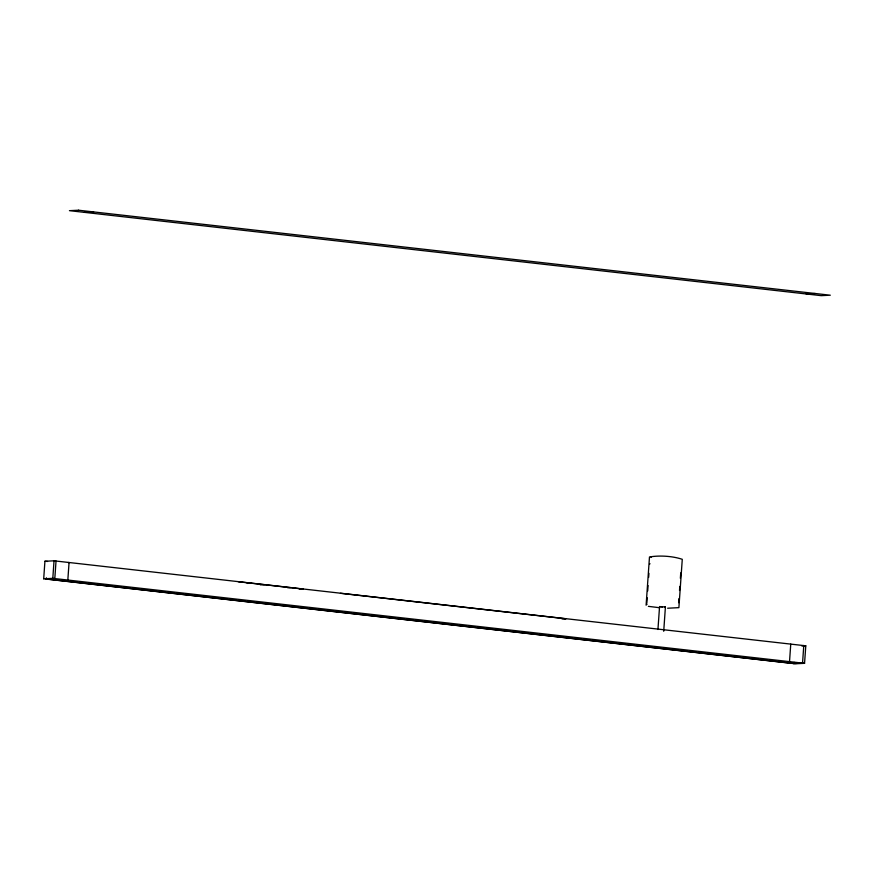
<?xml version="1.0" encoding="UTF-8"?>
<svg xmlns="http://www.w3.org/2000/svg" width="874" height="874" viewBox="0 0 874 874"><rect width="100%" height="100%" fill="white"/><g stroke="black" fill="none" stroke-linecap="round" stroke-linejoin="round"><path stroke-width="1.31" d="M43.7 578.796L44.924 561.261L54.024 560.813L805.784 645.81L804.561 663.333L795.46 663.781L43.7 578.796L52.801 578.348L804.561 663.333M46.398 577.823L46.311 578.992L794.062 663.53L794.138 662.361M52.801 578.348L54.024 560.813M67.833 580.041L69.057 562.517L68.456 562.539M646.105 605.212L649.48 556.967C659.564 555.241 672.609 556.05 682.277 559.305L678.89 607.649L667.638 608.228M646.836 603.191L647.219 597.761M647.7 590.966L648.071 585.536M648.639 577.386L648.934 573.311M657.947 629.499L659.553 606.578L665.409 606.993L664.688 607.08M663.716 631.268L665.409 606.993M678.65 602.721L678.934 598.646M679.513 590.496L679.797 586.421M680.365 578.282L680.748 572.841M789.528 661.629L790.751 644.105M84.472 212.371L93.573 211.923M806.167 293.959L815.267 293.511M47.535 561.458L44.924 561.261M55.423 561.075L56.034 561.042L54.811 578.566L45.699 579.014M247.276 583.395L251.22 583.209M260.31 584.87L264.254 584.684M287.677 587.754L290.31 587.623M299.4 589.294L303.344 589.098L276.785 586.093M562.015 618.978L565.959 618.792L340.434 593.293M803.173 645.613L803.774 645.58L802.551 663.104L793.45 663.552M801.884 645.995L805.784 645.81M662.416 606.993L659.586 606.611M659.378 607.692L648.377 606.348M238.187 581.734L275.441 585.941M651.425 557.088L650.89 557.066M646.749 604.546A15.852 1.136 4 0 1 647.044 604.371M649.775 564.014A15.852 1.136 4 0 1 649.895 563.632M78.54 210.219L69.439 210.667L821.199 295.652L830.3 295.204L78.54 210.219"/></g></svg>
